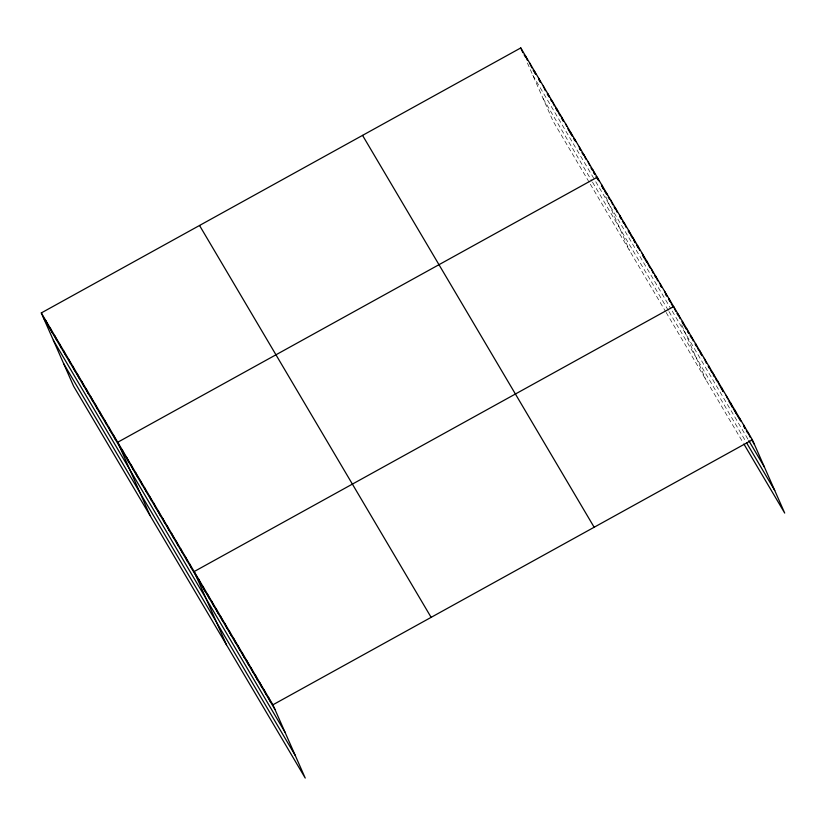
<?xml version="1.0" encoding="UTF-8"?>
<svg xmlns="http://www.w3.org/2000/svg" width="826" height="826" viewBox="0 0 826 826"><rect width="100%" height="100%" fill="white"/><g stroke="black" fill="none" stroke-linecap="round" stroke-linejoin="round"><path stroke-width="0.62" stroke-dasharray="4.13 3.1" d="M532.832 75.269L594.493 179.583M595.773 181.761L670.918 308.903M672.209 311.072L748.191 439.639M543.116 98.573L591.932 181.162M592.572 182.247L668.358 310.483M668.998 311.567L745.351 440.743M589.062 182.05L553.09 121.195L526.843 61.692M590.342 184.229L665.488 311.371M666.138 312.455L743.452 443.273M681.698 324.845L705.951 379.836M605.768 196.66L629.526 250.515"/><path stroke-width="1.24" d="M41.3 312.93L272.91 704.805L305.228 778.071L73.617 386.207L41.3 312.93L520.772 47.929L752.383 439.793L784.7 513.07L744.081 444.336M272.91 704.805L752.383 439.793M524.138 54.815L525.429 56.984M533.131 70.024L535.702 74.371M538.913 79.812L540.194 81.981M547.266 93.937L548.547 96.105M550.477 99.368L551.758 101.536M555.609 108.061L557.54 111.324M558.82 113.492L560.111 115.671M561.391 117.839L563.322 121.102L561.236 116.394M567.813 128.711L571.664 135.227M573.595 138.489L574.875 140.657M579.377 148.267L580.657 150.446M581.948 152.614L583.228 154.792M590.941 167.833L592.221 170.001M593.502 172.18L594.792 174.348L592.707 169.64M596.073 176.527L598.003 179.779M601.855 186.304L603.785 189.567L601.7 184.848M604.425 190.651L606.346 193.914M608.277 197.166L609.557 199.345M614.059 206.954L615.339 209.123M619.841 216.732L621.121 218.9M622.412 221.079L623.692 223.247M628.183 230.857L629.474 233.025M630.754 235.204L632.685 238.466M633.965 240.634L635.256 242.813L633.17 238.094M636.536 244.981L638.467 248.244M642.958 255.853L644.249 258.022L642.163 253.314M644.889 259.106L646.81 262.369M648.74 265.631L650.021 267.8M654.522 275.409L655.803 277.588M660.304 285.187L661.585 287.365M665.436 293.88L666.727 296.059L664.641 291.351M668.647 299.322L669.938 301.49M671.218 303.669L673.149 306.921M676.969 313.384L678.218 315.501M681.966 321.841L683.835 325.021M684.465 326.074L686.344 329.244M687.593 331.36L688.843 333.477L686.757 328.769M690.092 335.593L691.341 337.71M695.089 344.05L696.339 346.166M697.588 348.283L698.837 350.4M700.087 352.506L701.336 354.622M708.212 366.259L709.462 368.375M710.711 370.492L711.96 372.598M713.21 374.715L714.459 376.832M715.708 378.948L716.968 381.065M720.086 386.351L723.215 391.638L721.759 387.983M728.842 401.147L732.59 407.497L730.514 402.789M733.209 408.55L736.338 413.836M736.968 414.9L740.086 420.186M743.834 426.526L745.083 428.642M746.332 430.759L747.592 432.876M751.34 439.215L754.458 444.502M748.821 440.692L764.442 467.134M746.601 442.86L774.726 490.438M362.552 135.381L594.152 527.246M199.531 225.477L431.131 617.352M43.375 317.649L274.986 709.513M53.36 340.271L284.96 732.135M63.633 363.585L295.243 755.449M748.005 432.39L750.091 437.109M743.637 424.987L745.197 428.529M739.26 417.584L740.819 421.126M734.882 410.181L736.441 413.723M726.137 395.386L727.696 398.917M717.381 380.579L719.467 385.288M713.014 373.176L714.573 376.708M708.636 365.773L710.195 369.305M704.258 358.37L706.344 363.089M699.89 350.967L701.966 355.686M695.513 343.564L697.072 347.106M691.135 336.172L693.21 340.88M682.39 321.366L683.949 324.897M678.012 313.963L680.087 318.671M675.72 311.268L673.634 306.56L194.162 571.561L226.479 644.838M669.143 298.95L670.702 302.492M660.15 283.741L661.709 287.272M655.658 276.132L657.733 280.84M651.156 268.522L653.232 273.241M646.665 260.923L648.224 264.454M637.672 245.704L639.747 250.412M628.679 230.495L630.238 234.026M624.188 222.886L626.263 227.594M619.686 215.276L621.245 218.807M615.194 207.667L617.27 212.385M610.693 200.068L612.768 204.776M606.201 192.458L607.234 194.812M598.767 180.78L597.208 177.239L117.726 442.251L150.043 515.517M588.215 162.03L589.774 165.561M583.724 154.421L585.799 159.139M579.222 146.811L580.781 150.353M574.731 139.212L575.763 141.566M570.229 131.602L572.315 136.311M565.738 123.993L566.77 126.347M556.745 108.784L558.304 112.315M552.253 101.175L554.329 105.883M547.752 93.565L549.311 97.107M543.26 85.966L545.336 90.674M538.758 78.356L540.318 81.888M534.267 70.747L535.826 74.278M529.765 63.137L531.851 67.856M525.274 55.538L527.349 60.246M520.772 47.929L522.858 52.637M268.533 697.402L270.608 702.11M264.155 689.999L266.23 694.707M259.777 682.596L261.863 687.304M255.41 675.193L257.485 679.901M251.032 667.79L253.107 672.498M246.654 660.387L248.74 665.106M242.286 652.984L244.362 657.702M237.909 645.581L239.984 650.299M233.531 638.178L235.606 642.896M229.163 630.785L231.239 635.493M224.786 623.382L226.861 628.09M220.408 615.979L222.483 620.687M216.03 608.576L218.116 613.284M211.662 601.173L213.738 605.881M207.285 593.77L209.36 598.489M202.907 586.367L204.993 591.086M198.539 578.964L200.615 583.683M189.66 563.962L191.746 568.67M185.169 556.352L187.244 561.06M180.677 548.743L182.752 553.461M176.175 541.144L178.251 545.852M171.684 533.534L173.759 538.242M167.182 525.925L169.268 530.633M162.691 518.315L164.766 523.034M158.189 510.716L160.275 515.424M153.698 503.106L155.773 507.814M149.196 495.497L151.282 500.205M144.705 487.887L146.78 492.606M140.214 480.288L142.289 484.996M135.712 472.678L137.787 477.387M131.22 465.069L133.296 469.787M126.719 457.459L128.804 462.178M122.227 449.86L124.303 454.568M113.234 434.641L115.31 439.36M108.743 427.032L110.818 431.75M104.241 419.432L106.317 424.141M99.75 411.823L101.825 416.531M95.248 404.213L97.334 408.932M90.757 396.604L92.832 401.322M86.255 389.005L88.341 393.713M81.764 381.395L83.839 386.103M77.262 373.786L79.348 378.504M72.771 366.186L74.846 370.895M68.279 358.577L70.355 363.285M63.778 350.967L65.853 355.676M59.286 343.358L61.361 348.076M54.784 335.759L56.87 340.467M50.293 328.149L52.368 332.857M45.791 320.54L47.877 325.258"/></g></svg>
